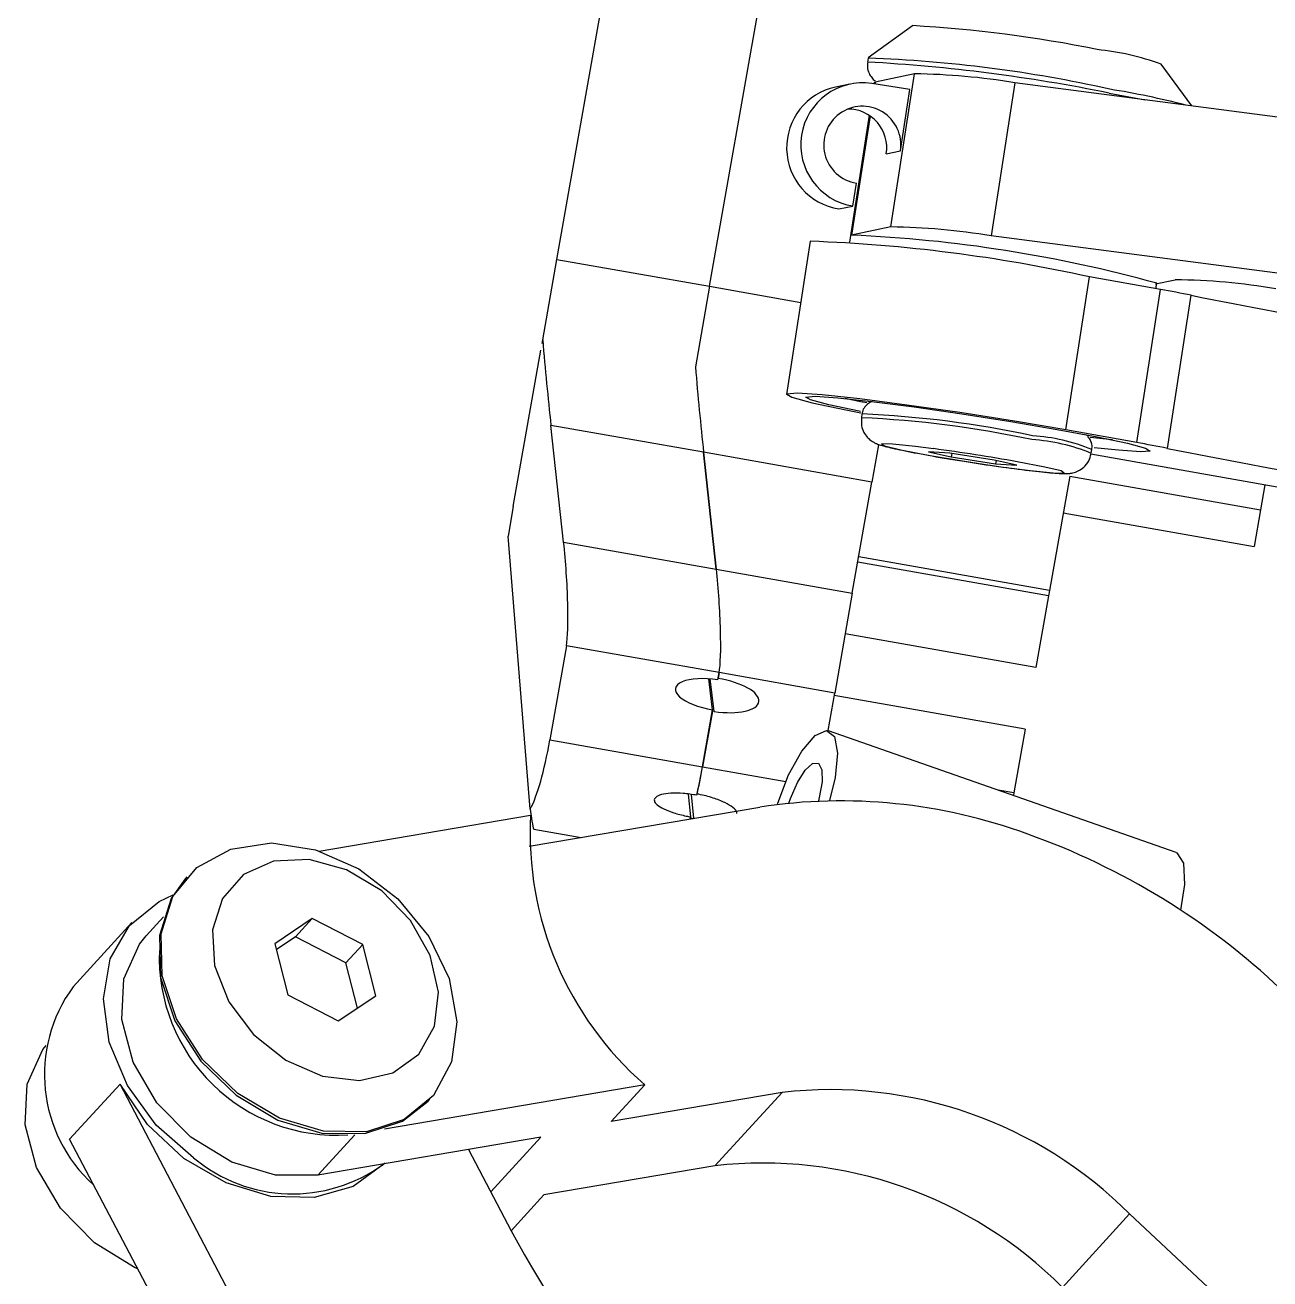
# Model space of a CAD drawing. Header units: millimetres. Extents: x 15 to 2378, y 5 to 1787.
# Drawn here: x 2099.68 to 2131.8, y 980.39 to 1012.74 of the extents above; entities that cross this region are included whole.
import ezdxf

# ---------------------------------------------------------------- set-up
doc = ezdxf.new("R2010")
doc.units = ezdxf.units.MM

msp = doc.modelspace()

# ---------------------------------------------------------------- linework, layer by layer
at = {"color": 7, "linetype": 'Continuous', "lineweight": 25}
for p, q in [((2113.401, 1006.696), (2115.273, 1017.315)), ((2117.34, 1006.002), (2119.212, 1016.621)), ((2122.574, 1012.725), (2121.434, 1011.892)), ((2121.429, 1011.885), (2121.414, 1011.786)), ((2129.781, 1010.653), (2128.991, 1011.73)), ((2120.956, 1011.218), (2120.591, 1011.142)), ((2122.508, 1011.074), (2121.527, 1011.231)), ((2121.584, 1011.254), (2121.579, 1011.223)), ((2121.614, 1011.27), (2121.584, 1011.254)), ((2121.614, 1011.27), (2121.606, 1011.219)), ((2122.627, 1011.481), (2121.614, 1011.27)), ((2122.015, 1007.532), (2122.627, 1011.481)), ((2125.217, 1011.25), (2124.605, 1007.301)), ((2143.947, 1008.799), (2125.217, 1011.25)), ((2122.263, 1009.495), (2122.508, 1011.074)), ((2127.646, 1010.986), (2128.58, 1010.81)), ((2121.454, 1010.415), (2120.946, 1007.139)), ((2121.479, 1010.398), (2121.002, 1007.321)), ((2121.898, 1009.419), (2122.263, 1009.495)), ((2121.037, 1008.072), (2121.129, 1008.665)), ((2120.672, 1007.996), (2121.037, 1008.072)), ((2122.015, 1007.532), (2121.002, 1007.321)), ((2119.938, 1007.162), (2119.326, 1003.213)), ((2143.335, 1004.851), (2124.605, 1007.301)), ((2113.034, 1004.616), (2113.401, 1006.696)), ((2113.401, 1006.696), (2117.34, 1006.002)), ((2126.531, 1002.295), (2127.144, 1006.244)), ((2128.974, 1005.918), (2127.144, 1006.244)), ((2128.847, 1006.064), (2129.354, 1006.169)), ((2128.856, 1005.939), (2128.877, 1006.08)), ((2117.34, 1006.002), (2116.973, 1003.921)), ((2117.34, 1006.002), (2119.694, 1005.587)), ((2128.362, 1001.969), (2128.974, 1005.918)), ((2129.152, 1001.82), (2129.764, 1005.769)), ((2113.017, 1004.522), (2113.034, 1004.616)), ((2112.276, 1000.318), (2112.987, 1004.349)), ((2121.271, 1002.709), (2121.256, 1002.611)), ((2113.574, 999.4), (2113.246, 1002.412)), ((2117.186, 1001.718), (2113.246, 1002.412)), ((2128.362, 1001.969), (2126.531, 1002.295)), ((2121.696, 1001.911), (2121.527, 1000.952)), ((2127.737, 1002.036), (2127.157, 1002.099)), ((2117.513, 998.705), (2117.186, 1001.718)), ((2117.186, 1001.718), (2117.513, 998.705)), ((2121.527, 1000.952), (2117.186, 1001.718)), ((2123.54, 1001.694), (2122.988, 1001.734)), ((2122.988, 1001.734), (2123.576, 1001.599)), ((2124.681, 1001.518), (2123.54, 1001.694)), ((2123.59, 1001.686), (2123.576, 1001.599)), ((2123.576, 1001.599), (2124.717, 1001.424)), ((2125.27, 1001.383), (2124.681, 1001.518)), ((2124.73, 1001.507), (2124.717, 1001.424)), ((2127.178, 1001.679), (2135.869, 1000.132)), ((2127.185, 1001.692), (2127.201, 1001.79)), ((2124.717, 1001.424), (2125.27, 1001.383)), ((2121.021, 998.087), (2121.527, 1000.952)), ((2126.631, 1001.106), (2126.11, 998.154)), ((2126.631, 1001.106), (2131.555, 1000.238)), ((2131.668, 1000.88), (2131.555, 1000.238)), ((2112.276, 1000.318), (2112.142, 999.556)), ((2131.555, 1000.238), (2131.388, 999.29)), ((2126.464, 1000.159), (2131.388, 999.29)), ((2112.713, 992.512), (2112.142, 999.556)), ((2113.574, 999.4), (2117.513, 998.705)), ((2126.11, 998.154), (2121.186, 999.022)), ((2117.513, 998.705), (2121.021, 998.087)), ((2126.086, 998.018), (2121.162, 998.886)), ((2121.021, 998.087), (2120.567, 995.508)), ((2126.086, 998.018), (2125.76, 996.169)), ((2126.11, 998.154), (2126.086, 998.018)), ((2125.76, 996.169), (2120.836, 997.037)), ((2113.647, 996.728), (2113.219, 994.3)), ((2117.586, 996.034), (2113.647, 996.728)), ((2117.553, 995.847), (2117.586, 996.034)), ((2117.586, 996.034), (2117.56, 995.885)), ((2120.567, 995.508), (2117.586, 996.034)), ((2117.418, 995.078), (2117.318, 995.874)), ((2117.458, 995.032), (2117.353, 995.872)), ((2120.396, 994.538), (2120.567, 995.508)), ((2125.48, 994.577), (2120.556, 995.445)), ((2117.158, 993.605), (2117.418, 995.078)), ((2117.411, 995.039), (2117.158, 993.605)), ((2117.458, 995.032), (2117.411, 995.039)), ((2129.376, 991.397), (2120.411, 994.534)), ((2125.48, 994.577), (2125.19, 992.932)), ((2113.219, 994.3), (2117.158, 993.605)), ((2117.158, 993.605), (2119.304, 993.227)), ((2116.853, 992.311), (2116.798, 992.9)), ((2116.929, 992.275), (2116.872, 992.89)), ((2125.19, 992.932), (2124.783, 993.004)), ((2125.19, 992.932), (2125.178, 992.866)), ((2112.683, 991.553), (2118.639, 992.566)), ((2107.269, 991.432), (2112.72, 992.359)), ((2116.845, 992.286), (2116.93, 992.272)), ((2112.807, 991.998), (2114.03, 991.782)), ((2103.856, 990.765), (2103.813, 990.718)), ((2102.437, 989.584), (2100.92, 987.927)), ((2103.254, 989.736), (2102.806, 989.247)), ((2107.088, 989.691), (2106.122, 989.041)), ((2106.654, 989.218), (2107.088, 989.691)), ((2108.391, 989.019), (2107.088, 989.691)), ((2106.654, 989.218), (2106.161, 988.886)), ((2107.958, 988.545), (2106.654, 989.218)), ((2106.122, 989.041), (2106.458, 987.719)), ((2107.958, 988.545), (2108.391, 989.019)), ((2108.728, 987.697), (2108.391, 989.019)), ((2108.255, 987.379), (2107.958, 988.545)), ((2106.458, 987.719), (2107.761, 987.047)), ((2107.761, 987.047), (2108.728, 987.697)), ((2102.129, 985.414), (2100.829, 983.994)), ((2107.063, 976.033), (2102.129, 985.414)), ((2115.666, 985.402), (2108.951, 984.26)), ((2114.8, 984.455), (2115.666, 985.402)), ((2110.083, 984.979), (2110.126, 985.026)), ((2119.21, 985.205), (2114.8, 984.455)), ((2117.477, 983.311), (2119.21, 985.205)), ((2108.186, 984.113), (2107.229, 983.068)), ((2112.987, 984.047), (2107.229, 983.068)), ((2112.987, 984.047), (2111.695, 982.635)), ((2103.059, 979.752), (2100.829, 983.994)), ((2111.12, 983.729), (2112.222, 981.634)), ((2117.477, 983.311), (2113.066, 982.561)), ((2112.22, 981.637), (2113.066, 982.561)), ((2128.175, 982.068), (2126.442, 980.174)), ((2136.392, 974.38), (2128.175, 982.068))]:
    msp.add_line(p, q, dxfattribs=at)
at = {"color": 7, "linetype": 'Continuous', "lineweight": 25, "flags": 128}
for points in [[(2126.531, 1002.295), (2125.202, 1002.521), (2123.798, 1002.741), (2122.431, 1002.938), (2121.213, 1003.095), (2120.242, 1003.199), (2119.598, 1003.243), (2119.331, 1003.222), (2119.465, 1003.138), (2119.987, 1002.998), (2120.856, 1002.814), (2121.238, 1002.74)], [(2121.236, 1002.77), (2121.197, 1002.777), (2120.415, 1002.943), (2119.945, 1003.069), (2119.825, 1003.144), (2120.064, 1003.163), (2120.645, 1003.124), (2121.518, 1003.03), (2122.614, 1002.889), (2123.845, 1002.712), (2125.109, 1002.514), (2126.305, 1002.31), (2127.336, 1002.117), (2128.118, 1001.952), (2128.588, 1001.826), (2128.709, 1001.751), (2128.469, 1001.732), (2127.889, 1001.771), (2127.258, 1001.836)], [(2121.398, 1002.992), (2121.236, 1003.024), (2120.835, 1003.106)], [(2123.115, 1001.812), (2122.651, 1001.871), (2122.054, 1001.932), (2121.772, 1001.935), (2121.85, 1001.882), (2122.274, 1001.779), (2122.981, 1001.643), (2123.862, 1001.494), (2124.784, 1001.355), (2125.607, 1001.247), (2126.204, 1001.186), (2126.486, 1001.182), (2126.408, 1001.236), (2125.984, 1001.338), (2125.277, 1001.475), (2125.277, 1001.475)], [(2119.088, 992.633), (2119.098, 992.667), (2119.379, 993.396), (2119.717, 994.009), (2120.06, 994.413), (2120.356, 994.544), (2120.558, 994.384), (2120.636, 993.957), (2120.578, 993.327), (2120.436, 992.732)], [(2119.386, 992.668), (2119.427, 992.788), (2119.604, 993.197), (2119.806, 993.516), (2119.998, 993.692), (2120.15, 993.696), (2120.236, 993.528), (2120.243, 993.215), (2120.169, 992.809), (2120.145, 992.723)], [(2110.681, 985.992), (2110.214, 985.127), (2109.46, 984.507), (2108.487, 984.189), (2107.381, 984.2), (2106.241, 984.539), (2105.167, 985.176), (2104.256, 986.056), (2103.587, 987.098), (2103.221, 988.212), (2103.19, 989.297), (2103.496, 990.258), (2104.114, 991.009), (2104.987, 991.483), (2106.038, 991.639), (2107.173, 991.462), (2108.293, 990.968), (2109.297, 990.201), (2110.096, 989.229), (2110.619, 988.139), (2110.82, 987.027), (2110.681, 985.992)], [(2110.246, 986.913), (2110.349, 987.793), (2110.134, 988.734), (2109.626, 989.636), (2108.88, 990.401), (2107.976, 990.946), (2107.012, 991.211), (2106.093, 991.168), (2105.318, 990.822), (2104.771, 990.21), (2104.512, 989.399), (2104.569, 988.476), (2104.935, 987.541), (2105.571, 986.696), (2106.408, 986.033), (2107.355, 985.622), (2108.309, 985.509), (2109.168, 985.706), (2109.838, 986.192), (2110.246, 986.913)], [(2129.376, 991.397), (2129.396, 991.389), (2129.568, 991.115), (2129.593, 990.564), (2129.485, 989.909)], [(2103.813, 990.718), (2103.453, 990.211), (2103.146, 989.25), (2103.177, 988.165), (2103.544, 987.051), (2104.212, 986.008), (2105.124, 985.129), (2106.198, 984.492), (2107.338, 984.152), (2108.444, 984.141), (2109.417, 984.46), (2110.083, 984.979)], [(2104.029, 983.518), (2103.066, 984.361), (2102.32, 985.381), (2101.852, 986.496), (2101.701, 987.614), (2101.878, 988.647), (2102.37, 989.508), (2103.136, 990.13), (2103.503, 990.299)], [(2107.229, 983.068), (2106.14, 983.065), (2105.014, 983.403), (2103.96, 984.049), (2103.082, 984.939), (2102.466, 985.987), (2102.172, 987.089), (2102.229, 988.138), (2102.631, 989.031), (2102.806, 989.247)], [(2102.586, 980.653), (2102.522, 980.681), (2101.468, 981.326), (2100.59, 982.217), (2099.974, 983.264), (2099.68, 984.367), (2099.737, 985.416), (2100.139, 986.309), (2100.22, 986.416)], [(2108.967, 983.39), (2108.943, 983.363), (2108.144, 982.779), (2107.142, 982.491), (2106.019, 982.521), (2104.866, 982.868), (2103.777, 983.503), (2102.839, 984.376), (2102.129, 985.414)]]:
    msp.add_lwpolyline(points, dxfattribs=at)
at = {"color": 7, "linetype": 'Continuous', "lineweight": 25}
for centre, radius, start, end in [((2120.866, 980.88), 31.891, 78.2937, 86.9296), ((2120.299, 978.401), 33.503, 77.3044, 88.0671), ((2126.735, 1005.65), 6.485, 69.6388, 84.6764), ((2119.054, 968.72), 43.13, 78.5081, 86.8634), ((2121.29, 1009.651), 1.598, 81.4573, 260.919), ((2122.42, 994.547), 16.936, 80.4926, 89.2966), ((2120.928, 1009.577), 1.601, 102.1484, 260.817), ((2124.294, 990.114), 21.24, 75.4574, 80.877), ((2121.279, 1009.649), 0.996, 351.085, 261.3321), ((2120.91, 1009.575), 1, 350.9756, 90.6205), ((2119.49, 972.133), 35.22, 74.542, 87.5399), ((2121.807, 990.598), 16.936, 80.4926, 89.2966), ((2118.471, 966.927), 40.262, 77.5601, 87.9116), ((2129.146, 989.235), 16.936, 80.4926, 89.2966), ((2122.869, 971.359), 35.094, 78.6678, 79.9812), ((2174.869, 1234.137), 232.78, 258.82735, 260.99253), ((2120.077, 976.003), 26.633, 77.9089, 87.4626), ((2120.092, 976.1), 26.635, 77.9091, 87.4622), ((2125.356, 997.309), 4.846, 67.6326, 86.2764), ((2125.342, 997.213), 4.843, 67.6254, 86.2815), ((2122.256, 967.41), 35.094, 78.6678, 79.9812), ((2174.257, 1230.188), 232.78, 258.82735, 260.99253), ((2116.336, 951.308), 50.957, 79.8949, 82.3553), ((2120.733, 978.765), 13.959, 69.824, 98.6305), ((2121.3, 991.89), 8.592, 176.8678, 229.0323), ((2119.256, 974.263), 18.695, 46.6646, 70.3336), ((2107.731, 988.687), 4.589, 177.7903, 273.4324), ((2104.011, 985.664), 3.831, 143.7861, 227.9897), ((2120.448, 974.363), 10.912, 44.9179, 96.5127), ((2106.58, 986.543), 3.957, 229.8627, 306.3497), ((2118.714, 972.47), 10.912, 44.9179, 96.5127), ((2134.719, 993.635), 25.498, 208.0781, 233.4876)]:
    msp.add_arc(centre, radius, start, end, dxfattribs=at)
for centre, major_axis, ratio, start_param, end_param in [((2113.919, 1006.224), (-0.721, 10.278), 0.097691, 1.721071, 1.943872), ((2117.858, 1005.53), (-0.721, 10.278), 0.097691, 1.721071, 1.943872), ((2117.858, 1005.53), (-0.721, 10.278), 0.097691, 1.721071, 1.943872), ((2113.439, 998.638), (-0.144, 2.056), 0.097691, 3.514668, 5.085465), ((2117.379, 997.943), (-0.144, 2.056), 0.097691, 3.514668, 5.085465), ((2117.379, 997.943), (-0.144, 2.056), 0.097691, 3.514668, 5.085465), ((2117.485, 995.462), (1.022, -0.164), 0.377008, 1.565022, 4.706615), ((2117.485, 995.462), (1.125, -0.181), 0.377008, 4.748521, 7.848208), ((2110.106, 1022.937), (-2.164, 30.835), 0.097691, 3.29827, 3.514668), ((2114.045, 1022.242), (-2.164, 30.835), 0.097691, 3.444269, 3.514668), ((2114.045, 1022.242), (-2.164, 30.835), 0.097691, 3.447608, 3.514668), ((2110.259, 1022.91), (-2.548, 30.912), 0.009211, 2.958118, 3.139174), ((2114.045, 1022.242), (-2.164, 30.835), 0.097691, 3.370508, 3.377598)]:
    msp.add_ellipse(centre, major_axis=major_axis, ratio=ratio, start_param=start_param, end_param=end_param, dxfattribs=at)
for points, knots in [([(2121.422, 1011.781), (2121.415, 1011.742), (2121.399, 1011.645), (2121.444, 1011.501), (2121.519, 1011.382), (2121.579, 1011.322), (2121.603, 1011.306), (2121.603, 1011.306)], [0, 0, 0, 0, 0.201941, 0.499836, 0.754273, 0.991749, 1, 1, 1, 1]), ([(2121.532, 1003.028), (2121.502, 1003.015), (2121.438, 1002.987), (2121.34, 1002.892), (2121.281, 1002.791), (2121.278, 1002.724), (2121.277, 1002.708)], [0, 0, 0, 0, 0.27061, 0.570515, 0.894862, 1, 1, 1, 1]), ([(2121.262, 1002.602), (2121.256, 1002.537), (2121.244, 1002.408), (2121.31, 1002.237), (2121.401, 1002.108), (2121.498, 1002.023), (2121.584, 1001.971), (2121.668, 1001.933), (2121.814, 1001.883), (2122.091, 1001.814), (2122.688, 1001.693), (2123.356, 1001.574), (2123.807, 1001.503), (2123.963, 1001.479)], [0, 0, 0, 0, 0.046952, 0.091833, 0.129834, 0.16339, 0.193829, 0.228514, 0.29018, 0.476898, 0.677896, 0.889134, 1, 1, 1, 1]), ([(2127.196, 1001.791), (2127.199, 1001.8), (2127.217, 1001.857), (2127.196, 1001.962), (2127.146, 1002.074), (2127.088, 1002.142), (2127.058, 1002.165), (2127.049, 1002.172)], [0, 0, 0, 0, 0.0594878, 0.3866716, 0.6517491, 0.8878879, 1, 1, 1, 1]), ([(2123.963, 1001.479), (2124.099, 1001.457), (2124.524, 1001.389), (2125.232, 1001.291), (2125.949, 1001.203), (2126.368, 1001.17), (2126.552, 1001.166), (2126.701, 1001.183), (2126.849, 1001.23), (2127.004, 1001.333), (2127.132, 1001.487), (2127.164, 1001.619), (2127.18, 1001.684)], [0, 0, 0, 0, 0.091383, 0.28591, 0.481047, 0.679067, 0.785687, 0.827692, 0.8683, 0.909292, 0.955955, 1, 1, 1, 1]), ([(2117.008, 992.872), (2116.891, 992.89), (2116.657, 992.926), (2116.333, 992.929), (2116.083, 992.892), (2115.933, 992.821), (2115.896, 992.729), (2115.97, 992.624), (2116.146, 992.516), (2116.41, 992.415), (2116.663, 992.348), (2116.815, 992.319), (2116.853, 992.311)], [0, 0, 0, 0, 0.11117, 0.222434, 0.331192, 0.43668, 0.540111, 0.64312, 0.747242, 0.853669, 0.963014, 1, 1, 1, 1]), ([(2118.041, 992.402), (2118.043, 992.413), (2118.054, 992.457), (2117.951, 992.556), (2117.743, 992.684), (2117.434, 992.805), (2117.173, 992.873), (2117.03, 992.9), (2117.016, 992.903)], [0, 0, 0, 0, 0.0696212, 0.2850477, 0.5055693, 0.7350555, 0.9729101, 1, 1, 1, 1])]:
    msp.add_open_spline(points, degree=3, knots=knots, dxfattribs=at)

doc.saveas('drawing.dxf')
